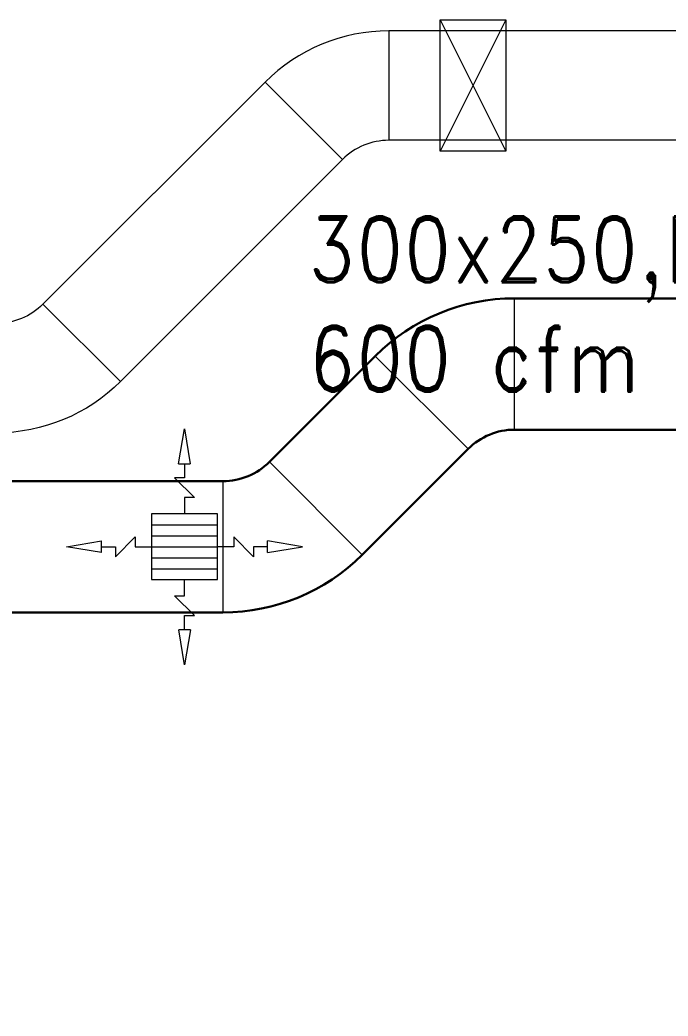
# Model space of a CAD drawing. Header units: millimetres. Extents: x -330573 to 5697, y 22061 to 198972.
# Drawn here: x -77667 to -76187, y 193535 to 195810 of the extents above; entities that cross this region are included whole.
import ezdxf

# ---------------------------------------------------------------- set-up
doc = ezdxf.new("R2010")
doc.units = ezdxf.units.MM
for name, color, linetype, lineweight in [('VL-AC-EA_TOILET', 1, 'Continuous', 18), ('VL-AC-FA', 3, 'Continuous', 18), ('VL-AC-FA_TEXT_50', 7, 'Continuous', 18), ('VL-AC-FAT', 3, 'Continuous', 18), ('VL-AC-WALL CUTOUT', 7, 'Continuous', 18)]:
    doc.layers.add(name, color=color, linetype=linetype, lineweight=lineweight)
doc.styles.add('VOLTAS - ROMAND', font='romand.shx', dxfattribs={"width": 0.85})

# ---------------------------------------------------------------- blocks, each defined once
blk = doc.blocks.new('TOI-FA-GRILL')
at = {"layer": 'VL-AC-FAT', "linetype": 'ByBlock', "lineweight": 0}
for p, q in [((-13.4, 189.4), (13.3, 189.4)), ((-189.4, -13.3), (-189.4, 13.3)), ((189.4, -13.3), (189.4, 13.4)), ((13.4, -189.4), (-13.3, -189.4))]:
    blk.add_line(p, q, dxfattribs=at)
at = {"layer": 'VL-AC-FAT', "color": 8, "linetype": 'ByBlock', "lineweight": 0}
for p, q in [((-75, 50), (75, 50)), ((-75, 25), (75, 25)), ((-75, 0), (75, 0)), ((-75, -25), (75, -25)), ((-75, -50), (75, -50))]:
    blk.add_line(p, q, dxfattribs=at)
at = {"layer": 'VL-AC-FAT', "linetype": 'ByBlock', "lineweight": 0}
for points in [[(-13.4, 189.4), (0, 269.4), (13.3, 189.4)], [(0, 189.4), (-0.1, 157.2), (-23.1, 157.2), (22.9, 112.4), (-0.1, 112.4), (-0.1, 75)], [(-189.4, 0), (-157.2, 0), (-157.2, -23), (-112.4, 23), (-112.4, 0), (-75, 0)], [(189.4, 0.1), (157.2, 0), (157.2, -23), (112.4, 23), (112.4, 0), (75, 0)], [(-189.4, -13.3), (-269.4, 0), (-189.4, 13.3)], [(189.4, -13.3), (269.4, 0.1), (189.4, 13.4)], [(0, -189.4), (0.1, -157.2), (23.1, -157.2), (-22.9, -112.4), (0.1, -112.4), (0.1, -75)], [(13.4, -189.4), (0, -269.4), (-13.3, -189.4)]]:
    blk.add_lwpolyline(points, dxfattribs=at)
blk.add_lwpolyline([(-75, -75), (75, -75), (75, 75), (-75, 75)], close=True, dxfattribs=at)

msp = doc.modelspace()

# ---------------------------------------------------------------- linework, layer by layer
at = {"layer": 'VL-AC-EA_TOILET'}
for points in [[(-74490.3, 195785.4), (-76824.6, 195785.4, 0.198912), (-77107.4, 195668.2), (-77614.6, 195161, -0.198912), (-77720.6, 195117.1), (-79667.2, 195117.1)], [(-74490.3, 195535.4), (-76824.6, 195535.4, 0.198912), (-76930.6, 195491.5), (-77437.8, 194984.3, -0.198912), (-77720.6, 194867.1), (-79667.2, 194867.1)]]:
    msp.add_lwpolyline(points, format="xyb", dxfattribs=at)
for points in [[(-76824.6, 195785.4), (-76824.6, 195535.4)], [(-76930.6, 195491.5), (-77107.4, 195668.2)], [(-77614.6, 195161), (-77437.8, 194984.3)]]:
    msp.add_lwpolyline(points, dxfattribs=at)
at = {"layer": 'VL-AC-FA', "linetype": 'ByBlock', "lineweight": 30}
for points in [[(-75829.5, 195174.4), (-76537.5, 195174.4, 0.198912), (-76855.7, 195042.6), (-77097.5, 194800.8, -0.198912), (-77203.5, 194756.9), (-79030.7, 194756.9, 0.198912), (-79348.9, 194625.1), (-80095.1, 193878.8, -0.198912), (-80201.2, 193834.9), (-80356.9, 193834.9)], [(-75829.5, 194874.4), (-76537.5, 194874.4, 0.198912), (-76643.6, 194830.4), (-76885.3, 194588.7, -0.198912), (-77203.5, 194456.9), (-79030.7, 194456.9, 0.198912), (-79136.7, 194412.9), (-79883, 193666.7, -0.198912), (-80201.2, 193534.9), (-80356.9, 193534.9)]]:
    msp.add_lwpolyline(points, format="xyb", dxfattribs=at)
at = {"layer": 'VL-AC-FA'}
for points in [[(-76537.5, 194874.4), (-76537.5, 195174.4)], [(-76643.6, 194830.4), (-76855.7, 195042.6)], [(-77097.5, 194800.8), (-76885.3, 194588.7)], [(-77203.5, 194756.9), (-77203.5, 194456.9)]]:
    msp.add_lwpolyline(points, dxfattribs=at)
at = {"layer": 'VL-AC-WALL CUTOUT'}
msp.add_lwpolyline([(-76707.6, 195810.4), (-76557.7, 195810.4), (-76557.7, 195510.4), (-76707.6, 195510.4)], close=True, dxfattribs=at)
for points in [[(-76557.7, 195810.4), (-76707.6, 195510.4)], [(-76707.6, 195810.4), (-76557.7, 195510.4)]]:
    msp.add_lwpolyline(points, dxfattribs=at)

# ---------------------------------------------------------------- block references
at = {"layer": 'VL-AC-FAT'}
msp.add_blockref('TOI-FA-GRILL', (-77291.3, 194606.9), dxfattribs=at)

# ---------------------------------------------------------------- texts
at = {"layer": 'VL-AC-FA_TEXT_50', "insert": (-77009.4, 195361.6, 0), "char_height": 150, "width": 1070.367, "attachment_point": 1, "style": 'VOLTAS - ROMAND'}
msp.add_mtext('300x250,FAD\\P600 cfm ', dxfattribs=at)

doc.saveas('drawing.dxf')
